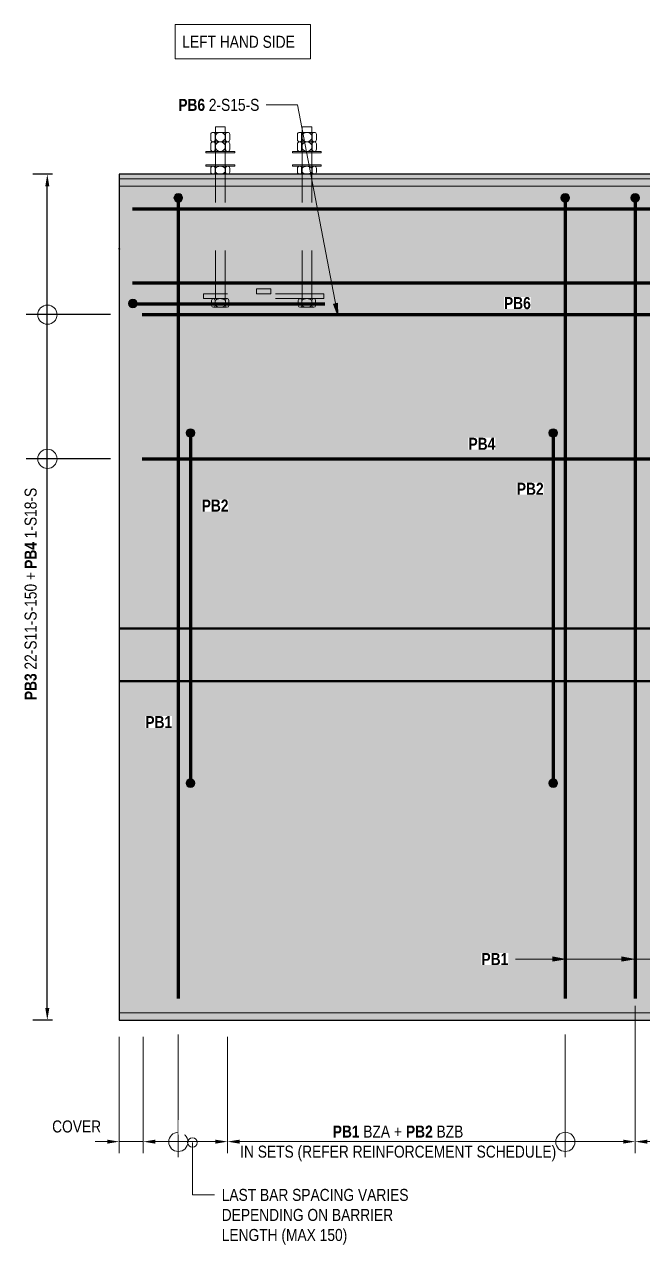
# Model space of a CAD drawing. Header units: metres. Extents: x 3.19 to 12.18, y 1.19 to 4.34.
# Drawn here: x 3.188 to 4.473, y 1.705 to 4.244 of the extents above; entities that cross this region are included whole.
import ezdxf

# ---------------------------------------------------------------- set-up
doc = ezdxf.new("R2010")
doc.units = ezdxf.units.M
doc.linetypes.add('JacobsDash', pattern=[0.0045, 0.003, -0.0015])
doc.layers.get('Defpoints').update_dxf_attribs({"color": 41})
for name, color, linetype, lineweight in [('D-BDGE', 7, 'Continuous', 13), ('D-BDGE-LINE', 7, 'Continuous', 9), ('D-ENHA-TEXT', 7, 'Continuous', 9), ('D-ENHA-TEXT-DIMS', 7, 'Continuous', 9)]:
    doc.layers.add(name, color=color, linetype=linetype, lineweight=lineweight)
doc.styles.add('Arial Narrow_1', font='ARIALN.TTF', dxfattribs={"height": 0.025})
doc.styles.add('Arial Narrow_B', font='ARIALNB.TTF', dxfattribs={"height": 0.025})
doc.dimstyles.new('Dimension_Standard_O__mm__1', dxfattribs={"dimscale": 0.3048, "dimtxt": 0.025586, "dimasz": 0.082021, "dimexe": 0.07874, "dimexo": 0.049213, "dimgap": 0.049213, "dimtad": 1, "dimdec": 0, "dimlfac": 1000, "dimzin": 0, "dimdsep": 46, "dimtxsty": 'Arial Narrow_1', "dimsah": 1, "dimcen": 0.09, "dimaunit": 1, "dimadec": 4, "dimazin": 0, "dimtfac": 1, "dimtdec": 4, "dimtix": 1, "dimtmove": 0, "dimatfit": 3, "dimfxl": 1, "dimtvp": 1, "dimtfill": 1, "dimtolj": 1, "dimtzin": 0, "dimlwd": 18, "dimlwe": 18, "dimarcsym": 2})
doc.dimstyles.new('Dimension_Standard_O__mm__2', dxfattribs={"dimscale": 0.3048, "dimtxt": 0.025586, "dimasz": 0.082021, "dimexe": 0.07874, "dimexo": 0.049213, "dimgap": 0.049213, "dimtad": 1, "dimdec": 0, "dimlfac": 1000, "dimzin": 0, "dimdsep": 46, "dimtxsty": 'Arial Narrow_1', "dimsah": 1, "dimcen": 0.09, "dimaunit": 1, "dimadec": 4, "dimazin": 0, "dimtfac": 1, "dimtdec": 4, "dimtix": 1, "dimtmove": 1, "dimatfit": 3, "dimfxl": 1, "dimtvp": 1, "dimtfill": 1, "dimtolj": 1, "dimtzin": 0, "dimlwd": 18, "dimlwe": 18, "dimarcsym": 2})
doc.dimstyles.new('Dimension_Standard_T_REO', dxfattribs={"dimscale": 0.3048, "dimtxt": 0.025586, "dimasz": 0.082021, "dimexe": 0.098425, "dimexo": 0.0625, "dimgap": 0.032808, "dimtad": 1, "dimdec": 0, "dimlfac": 1000, "dimzin": 0, "dimdsep": 46, "dimtxsty": 'Arial Narrow_1', "dimsah": 1, "dimcen": 0.09, "dimaunit": 1, "dimadec": 4, "dimazin": 0, "dimtfac": 1, "dimtdec": 4, "dimtix": 1, "dimtmove": 0, "dimatfit": 3, "dimfxl": 0.098425, "dimfxlon": 1, "dimtvp": 1, "dimtolj": 1, "dimtzin": 0, "dimlwd": 25, "dimlwe": 25, "dimarcsym": 2})

# ---------------------------------------------------------------- blocks, each defined once
blk = doc.blocks.new('B_Det_Reinf_Bar Section_2D - Reo Dot_Scale 10_Section-2703256-DRG-2871121 - ELEVATION - PRECAST MEDIUM PERFORMANCE LEVEL BARRIER TYPE - MPB-02-A')
at = {"layer": 'D-BDGE-LINE'}
blk.add_hatch(color=256, dxfattribs=at).paths.add_polyline_path([(0, -0.009), (0.0023, -0.0087), (0.0045, -0.0078), (0.0064, -0.0064), (0.0078, -0.0045), (0.0087, -0.0023), (0.009, 0), (0.0087, 0.0023), (0.0078, 0.0045), (0.0064, 0.0064), (0.0045, 0.0078), (0.0023, 0.0087), (0, 0.009), (-0.0023, 0.0087), (-0.0045, 0.0078), (-0.0064, 0.0064), (-0.0078, 0.0045), (-0.0087, 0.0023), (-0.009, 0), (-0.0087, -0.0023), (-0.0078, -0.0045), (-0.0064, -0.0064), (-0.0045, -0.0078), (-0.0023, -0.0087)])
for start, end in [(360, 180), (180, 360)]:
    blk.add_arc((0, 0), 0.009, start, end, dxfattribs=at)
blk = doc.blocks.new('B_Det_Reinf_Bar Section_2D - Reo Dot_Scale 10_Section-5903221-DRG-2871121 - ELEVATION - PRECAST MEDIUM PERFORMANCE LEVEL BARRIER TYPE - MPB-02-A')
at = {"layer": 'D-BDGE-LINE'}
blk.add_hatch(color=256, dxfattribs=at).paths.add_polyline_path([(0, 0.009), (-0.0023, 0.0087), (-0.0045, 0.0078), (-0.0064, 0.0064), (-0.0078, 0.0045), (-0.0087, 0.0023), (-0.009, 0), (-0.0087, -0.0023), (-0.0078, -0.0045), (-0.0064, -0.0064), (-0.0045, -0.0078), (-0.0023, -0.0087), (0, -0.009), (0.0023, -0.0087), (0.0045, -0.0078), (0.0064, -0.0064), (0.0078, -0.0045), (0.0087, -0.0023), (0.009, 0), (0.0087, 0.0023), (0.0078, 0.0045), (0.0064, 0.0064), (0.0045, 0.0078), (0.0023, 0.0087)])
for start, end in [(0, 180), (180, 360)]:
    blk.add_arc((0, 0), 0.009, start, end, dxfattribs=at)
blk = doc.blocks.new('DIMBLOCK5-DRG-2871121 - ELEVATION - PRECAST MEDIUM PERFORMANCE LEVEL BARRIER TYPE - MPB-02-A')
at = {"layer": 'D-ENHA-TEXT-DIMS', "color": 0, "lineweight": 25, "transparency": 16777216}
for p, q in [((3.2469, 3.9324), (3.206, 3.9324)), ((3.236, 2.1974), (3.236, 3.9074)), ((3.2469, 2.1724), (3.206, 2.1724))]:
    blk.add_line(p, q, dxfattribs=at)
at = {"layer": 'D-ENHA-TEXT-DIMS', "color": 0, "transparency": 16777216}
for points in [[(3.2318, 3.9074), (3.2401, 3.9074), (3.236, 3.9324)], [(3.2318, 2.1974), (3.2401, 2.1974), (3.236, 2.1724)]]:
    blk.add_solid(points, dxfattribs=at)
at = {"layer": 'Defpoints', "color": 0, "transparency": 16777216}
for p in [(3.236, 3.9324), (3.266, 3.9324), (3.266, 2.1724)]:
    blk.add_point(p, dxfattribs=at)
at = {"layer": 'D-ENHA-TEXT-DIMS', "color": 0, "lineweight": 25, "transparency": 16777216, "insert": (3.2111, 3.0524), "char_height": 0.025, "attachment_point": 5, "rotation": 90, "style": 'Arial Narrow_1'}
blk.add_mtext('\\A1;\u200e', dxfattribs=at)
blk = doc.blocks.new('DIMBLOCK7-DRG-2871121 - ELEVATION - PRECAST MEDIUM PERFORMANCE LEVEL BARRIER TYPE - MPB-02-A')
at = {"layer": 'D-ENHA-TEXT-DIMS', "color": 0, "lineweight": 18, "transparency": 16777216}
for p, q in [((4.458, 2.2024), (4.458, 1.8955)), ((4.683, 2.2024), (4.683, 1.8955)), ((4.483, 1.9195), (4.658, 1.9195))]:
    blk.add_line(p, q, dxfattribs=at)
at = {"layer": 'D-ENHA-TEXT-DIMS', "color": 0, "transparency": 16777216}
for points in [[(4.483, 1.9236), (4.483, 1.9153), (4.458, 1.9195)], [(4.658, 1.9236), (4.658, 1.9153), (4.683, 1.9195)]]:
    blk.add_solid(points, dxfattribs=at)
at = {"layer": 'Defpoints', "color": 0, "transparency": 16777216}
for p in [(4.458, 2.2174), (4.683, 2.2174), (4.683, 1.9195)]:
    blk.add_point(p, dxfattribs=at)
at = {"layer": 'D-ENHA-TEXT-DIMS', "color": 0, "lineweight": 18, "transparency": 16777216, "insert": (4.5705, 1.9472), "char_height": 0.025, "width": 0.05702, "attachment_point": 5, "style": 'Arial Narrow_1', "bg_fill": 3, "box_fill_scale": 1.1, "bg_fill_color": 256, "bg_fill_true_color": 13158600, "bg_fill_transparency": 0}
blk.add_mtext('\\A1;225', dxfattribs=at)
blk = doc.blocks.new('DIMBLOCK9-DRG-2871121 - ELEVATION - PRECAST MEDIUM PERFORMANCE LEVEL BARRIER TYPE - MPB-02-A')
at = {"layer": 'D-ENHA-TEXT-DIMS', "color": 0, "lineweight": 18, "transparency": 16777216}
for p, q in [((3.3855, 2.1374), (3.3855, 1.8955)), ((3.4355, 2.1374), (3.4355, 1.8955)), ((3.3605, 1.9195), (3.3355, 1.9195)), ((3.3855, 1.9195), (3.4355, 1.9195)), ((3.4605, 1.9195), (3.4855, 1.9195))]:
    blk.add_line(p, q, dxfattribs=at)
at = {"layer": 'D-ENHA-TEXT-DIMS', "color": 0, "transparency": 16777216}
blk.add_solid([(3.4605, 1.9236), (3.4605, 1.9153), (3.4355, 1.9195)], dxfattribs=at)
at = {"layer": 'Defpoints', "color": 0, "transparency": 16777216}
for p in [(3.3855, 2.1524), (3.4355, 2.1524), (3.4355, 1.9195)]:
    blk.add_point(p, dxfattribs=at)
at = {"layer": 'D-ENHA-TEXT-DIMS', "color": 0, "lineweight": 18, "transparency": 16777216, "insert": (3.246, 1.9636), "char_height": 0.025, "width": 0.122324, "attachment_point": 1, "line_spacing_factor": 0.974696, "style": 'Arial Narrow_1', "bg_fill": 3, "box_fill_scale": 1.1, "bg_fill_color": 256, "bg_fill_true_color": 13158600, "bg_fill_transparency": 0}
blk.add_mtext('\\A1;COVER', dxfattribs=at)
at = {"layer": 'D-ENHA-TEXT-DIMS', "color": 0, "transparency": 16777216}
blk.add_solid([(3.3605, 1.9236), (3.3605, 1.9153), (3.3855, 1.9195)], dxfattribs=at)
blk = doc.blocks.new('DIMBLOCK10-DRG-2871121 - ELEVATION - PRECAST MEDIUM PERFORMANCE LEVEL BARRIER TYPE - MPB-02-A')
at = {"layer": 'D-ENHA-TEXT-DIMS', "color": 0, "lineweight": 18, "transparency": 16777216}
for p, q in [((3.4355, 2.1374), (3.4355, 1.8955)), ((3.6105, 2.1374), (3.6105, 1.8955)), ((3.4605, 1.9195), (3.5855, 1.9195))]:
    blk.add_line(p, q, dxfattribs=at)
at = {"layer": 'D-ENHA-TEXT-DIMS', "color": 0, "transparency": 16777216}
for points in [[(3.4605, 1.9236), (3.4605, 1.9153), (3.4355, 1.9195)], [(3.5855, 1.9236), (3.5855, 1.9153), (3.6105, 1.9195)]]:
    blk.add_solid(points, dxfattribs=at)
at = {"layer": 'Defpoints', "color": 0, "transparency": 16777216}
for p in [(3.4355, 2.1524), (3.6105, 2.1524), (3.6105, 1.9195)]:
    blk.add_point(p, dxfattribs=at)
at = {"layer": 'D-ENHA-TEXT-DIMS', "color": 0, "lineweight": 18, "transparency": 16777216, "insert": (3.523, 1.9493), "char_height": 0.025, "attachment_point": 5, "style": 'Arial Narrow_1', "bg_fill": 3, "box_fill_scale": 1.1, "bg_fill_color": 256, "bg_fill_true_color": 13158600, "bg_fill_transparency": 0}
blk.add_mtext('\\A1;\u200e', dxfattribs=at)
blk = doc.blocks.new('DIMBLOCK11-DRG-2871121 - ELEVATION - PRECAST MEDIUM PERFORMANCE LEVEL BARRIER TYPE - MPB-02-A')
at = {"layer": 'D-ENHA-TEXT-DIMS', "color": 0, "lineweight": 18, "transparency": 16777216}
for p, q in [((4.458, 2.2024), (4.458, 1.8955)), ((3.6105, 2.1374), (3.6105, 1.8955)), ((3.6355, 1.9195), (4.433, 1.9195))]:
    blk.add_line(p, q, dxfattribs=at)
at = {"layer": 'D-ENHA-TEXT-DIMS', "color": 0, "transparency": 16777216}
for points in [[(3.6355, 1.9236), (3.6355, 1.9153), (3.6105, 1.9195)], [(4.433, 1.9236), (4.433, 1.9153), (4.458, 1.9195)]]:
    blk.add_solid(points, dxfattribs=at)
at = {"layer": 'Defpoints', "color": 0, "transparency": 16777216}
for p in [(4.458, 2.2174), (3.6105, 2.1524), (4.458, 1.9195)]:
    blk.add_point(p, dxfattribs=at)
at = {"layer": 'D-ENHA-TEXT-DIMS', "color": 0, "lineweight": 18, "transparency": 16777216, "insert": (4.0343, 1.9493), "char_height": 0.025, "attachment_point": 5, "style": 'Arial Narrow_1', "bg_fill": 3, "box_fill_scale": 1.1, "bg_fill_color": 256, "bg_fill_true_color": 13158600, "bg_fill_transparency": 0}
blk.add_mtext('\\A1;\u200e', dxfattribs=at)

msp = doc.modelspace()

# ---------------------------------------------------------------- hatches: boundary and pattern name
at = {"layer": 'D-BDGE-LINE', "true_color": 0xffffff}
h = msp.add_hatch(color=7, dxfattribs=at)
h.paths.add_polyline_path([(8.1655, 2.1724), (8.1655, 3.9324), (3.3855, 3.9324), (3.3855, 2.1724), (7.3004, 2.1724)])
h.paths.add_polyline_path([(8.0483, 2.6562), (8.0459, 2.6565), (8.0438, 2.6574), (8.0419, 2.6588), (8.0405, 2.6607), (8.0396, 2.6629), (8.0393, 2.6652), (8.0396, 2.6675), (8.0405, 2.6697), (8.0419, 2.6716), (8.0438, 2.673), (8.0459, 2.6739), (8.0483, 2.6742), (8.0506, 2.6739), (8.0528, 2.673), (8.0546, 2.6716), (8.0561, 2.6697), (8.057, 2.6675), (8.0573, 2.6652), (8.057, 2.6629), (8.0561, 2.6607), (8.0546, 2.6588), (8.0528, 2.6574), (8.0506, 2.6565)])
h.paths.add_polyline_path([(7.2633, 2.6562), (7.2609, 2.6565), (7.2588, 2.6574), (7.2569, 2.6588), (7.2555, 2.6607), (7.2546, 2.6629), (7.2543, 2.6652), (7.2546, 2.6675), (7.2555, 2.6697), (7.2569, 2.6716), (7.2588, 2.673), (7.2609, 2.6739), (7.2633, 2.6742), (7.2656, 2.6739), (7.2678, 2.673), (7.2696, 2.6716), (7.2711, 2.6697), (7.272, 2.6675), (7.2723, 2.6652), (7.272, 2.6629), (7.2711, 2.6607), (7.2696, 2.6588), (7.2678, 2.6574), (7.2656, 2.6565)])
h.paths.add_polyline_path([(6.6977, 2.6562), (6.6954, 2.6565), (6.6932, 2.6574), (6.6914, 2.6588), (6.69, 2.6607), (6.6891, 2.6629), (6.6887, 2.6652), (6.6891, 2.6675), (6.69, 2.6697), (6.6914, 2.6716), (6.6932, 2.673), (6.6954, 2.6739), (6.6977, 2.6742), (6.7001, 2.6739), (6.7022, 2.673), (6.7041, 2.6716), (6.7055, 2.6697), (6.7064, 2.6675), (6.7067, 2.6652), (6.7064, 2.6629), (6.7055, 2.6607), (6.7041, 2.6588), (6.7022, 2.6574), (6.7001, 2.6565)])
h.paths.add_polyline_path([(5.8755, 2.6562), (5.8732, 2.6565), (5.871, 2.6574), (5.8691, 2.6588), (5.8677, 2.6607), (5.8668, 2.6629), (5.8665, 2.6652), (5.8668, 2.6675), (5.8677, 2.6697), (5.8691, 2.6716), (5.871, 2.673), (5.8732, 2.6739), (5.8755, 2.6742), (5.8778, 2.6739), (5.88, 2.673), (5.8819, 2.6716), (5.8833, 2.6697), (5.8842, 2.6675), (5.8845, 2.6652), (5.8842, 2.6629), (5.8833, 2.6607), (5.8819, 2.6588), (5.88, 2.6574), (5.8778, 2.6565)])
h.paths.add_polyline_path([(5.6755, 2.6562), (5.6732, 2.6565), (5.671, 2.6574), (5.6691, 2.6588), (5.6677, 2.6607), (5.6668, 2.6629), (5.6665, 2.6652), (5.6668, 2.6675), (5.6677, 2.6697), (5.6691, 2.6716), (5.671, 2.673), (5.6732, 2.6739), (5.6755, 2.6742), (5.6778, 2.6739), (5.68, 2.673), (5.6819, 2.6716), (5.6833, 2.6697), (5.6842, 2.6675), (5.6845, 2.6652), (5.6842, 2.6629), (5.6833, 2.6607), (5.6819, 2.6588), (5.68, 2.6574), (5.6778, 2.6565)])
h.paths.add_polyline_path([(4.8533, 2.6562), (4.8509, 2.6565), (4.8488, 2.6574), (4.8469, 2.6588), (4.8455, 2.6607), (4.8446, 2.6629), (4.8443, 2.6652), (4.8446, 2.6675), (4.8455, 2.6697), (4.8469, 2.6716), (4.8488, 2.673), (4.8509, 2.6739), (4.8533, 2.6742), (4.8556, 2.6739), (4.8578, 2.673), (4.8596, 2.6716), (4.8611, 2.6697), (4.862, 2.6675), (4.8623, 2.6652), (4.862, 2.6629), (4.8611, 2.6607), (4.8596, 2.6588), (4.8578, 2.6574), (4.8556, 2.6565)])
h.paths.add_polyline_path([(4.2877, 2.6562), (4.2854, 2.6565), (4.2832, 2.6574), (4.2814, 2.6588), (4.28, 2.6607), (4.2791, 2.6629), (4.2787, 2.6652), (4.2791, 2.6675), (4.28, 2.6697), (4.2814, 2.6716), (4.2832, 2.673), (4.2854, 2.6739), (4.2877, 2.6742), (4.2901, 2.6739), (4.2922, 2.673), (4.2941, 2.6716), (4.2955, 2.6697), (4.2964, 2.6675), (4.2967, 2.6652), (4.2964, 2.6629), (4.2955, 2.6607), (4.2941, 2.6588), (4.2922, 2.6574), (4.2901, 2.6565)])
h.paths.add_polyline_path([(3.5333, 2.6562), (3.5309, 2.6565), (3.5288, 2.6574), (3.5269, 2.6588), (3.5255, 2.6607), (3.5246, 2.6629), (3.5243, 2.6652), (3.5246, 2.6675), (3.5255, 2.6697), (3.5269, 2.6716), (3.5288, 2.673), (3.5309, 2.6739), (3.5333, 2.6742), (3.5356, 2.6739), (3.5378, 2.673), (3.5396, 2.6716), (3.5411, 2.6697), (3.542, 2.6675), (3.5423, 2.6652), (3.542, 2.6629), (3.5411, 2.6607), (3.5396, 2.6588), (3.5378, 2.6574), (3.5356, 2.6565)])
h.paths.add_polyline_path([(8.0483, 3.3849), (8.0459, 3.3852), (8.0438, 3.3861), (8.0419, 3.3876), (8.0405, 3.3894), (8.0396, 3.3916), (8.0393, 3.3939), (8.0396, 3.3962), (8.0405, 3.3984), (8.0419, 3.4003), (8.0438, 3.4017), (8.0459, 3.4026), (8.0483, 3.4029), (8.0506, 3.4026), (8.0528, 3.4017), (8.0546, 3.4003), (8.0561, 3.3984), (8.057, 3.3962), (8.0573, 3.3939), (8.057, 3.3916), (8.0561, 3.3894), (8.0546, 3.3876), (8.0528, 3.3861), (8.0506, 3.3852)])
h.paths.add_polyline_path([(7.2633, 3.3849), (7.2609, 3.3852), (7.2588, 3.3861), (7.2569, 3.3876), (7.2555, 3.3894), (7.2546, 3.3916), (7.2543, 3.3939), (7.2546, 3.3962), (7.2555, 3.3984), (7.2569, 3.4003), (7.2588, 3.4017), (7.2609, 3.4026), (7.2633, 3.4029), (7.2656, 3.4026), (7.2678, 3.4017), (7.2696, 3.4003), (7.2711, 3.3984), (7.272, 3.3962), (7.2723, 3.3939), (7.272, 3.3916), (7.2711, 3.3894), (7.2696, 3.3876), (7.2678, 3.3861), (7.2656, 3.3852)])
h.paths.add_polyline_path([(6.6977, 3.3849), (6.6954, 3.3852), (6.6932, 3.3861), (6.6914, 3.3876), (6.69, 3.3894), (6.6891, 3.3916), (6.6887, 3.3939), (6.6891, 3.3962), (6.69, 3.3984), (6.6914, 3.4003), (6.6932, 3.4017), (6.6954, 3.4026), (6.6977, 3.4029), (6.7001, 3.4026), (6.7022, 3.4017), (6.7041, 3.4003), (6.7055, 3.3984), (6.7064, 3.3962), (6.7067, 3.3939), (6.7064, 3.3916), (6.7055, 3.3894), (6.7041, 3.3876), (6.7022, 3.3861), (6.7001, 3.3852)])
h.paths.add_polyline_path([(5.8755, 3.3849), (5.8732, 3.3852), (5.871, 3.3861), (5.8691, 3.3876), (5.8677, 3.3894), (5.8668, 3.3916), (5.8665, 3.3939), (5.8668, 3.3962), (5.8677, 3.3984), (5.8691, 3.4003), (5.871, 3.4017), (5.8732, 3.4026), (5.8755, 3.4029), (5.8778, 3.4026), (5.88, 3.4017), (5.8819, 3.4003), (5.8833, 3.3984), (5.8842, 3.3962), (5.8845, 3.3939), (5.8842, 3.3916), (5.8833, 3.3894), (5.8819, 3.3876), (5.88, 3.3861), (5.8778, 3.3852)])
h.paths.add_polyline_path([(5.6755, 3.3849), (5.6732, 3.3852), (5.671, 3.3861), (5.6691, 3.3876), (5.6677, 3.3894), (5.6668, 3.3916), (5.6665, 3.3939), (5.6668, 3.3962), (5.6677, 3.3984), (5.6691, 3.4003), (5.671, 3.4017), (5.6732, 3.4026), (5.6755, 3.4029), (5.6778, 3.4026), (5.68, 3.4017), (5.6819, 3.4003), (5.6833, 3.3984), (5.6842, 3.3962), (5.6845, 3.3939), (5.6842, 3.3916), (5.6833, 3.3894), (5.6819, 3.3876), (5.68, 3.3861), (5.6778, 3.3852)])
h.paths.add_polyline_path([(4.8533, 3.3849), (4.8509, 3.3852), (4.8488, 3.3861), (4.8469, 3.3876), (4.8455, 3.3894), (4.8446, 3.3916), (4.8443, 3.3939), (4.8446, 3.3962), (4.8455, 3.3984), (4.8469, 3.4003), (4.8488, 3.4017), (4.8509, 3.4026), (4.8533, 3.4029), (4.8556, 3.4026), (4.8578, 3.4017), (4.8596, 3.4003), (4.8611, 3.3984), (4.862, 3.3962), (4.8623, 3.3939), (4.862, 3.3916), (4.8611, 3.3894), (4.8596, 3.3876), (4.8578, 3.3861), (4.8556, 3.3852)])
h.paths.add_polyline_path([(4.2877, 3.3849), (4.2854, 3.3852), (4.2832, 3.3861), (4.2814, 3.3876), (4.28, 3.3894), (4.2791, 3.3916), (4.2787, 3.3939), (4.2791, 3.3962), (4.28, 3.3984), (4.2814, 3.4003), (4.2832, 3.4017), (4.2854, 3.4026), (4.2877, 3.4029), (4.2901, 3.4026), (4.2922, 3.4017), (4.2941, 3.4003), (4.2955, 3.3984), (4.2964, 3.3962), (4.2967, 3.3939), (4.2964, 3.3916), (4.2955, 3.3894), (4.2941, 3.3876), (4.2922, 3.3861), (4.2901, 3.3852)])
h.paths.add_polyline_path([(3.5333, 3.3849), (3.5309, 3.3852), (3.5288, 3.3861), (3.5269, 3.3876), (3.5255, 3.3894), (3.5246, 3.3916), (3.5243, 3.3939), (3.5246, 3.3962), (3.5255, 3.3984), (3.5269, 3.4003), (3.5288, 3.4017), (3.5309, 3.4026), (3.5333, 3.4029), (3.5356, 3.4026), (3.5378, 3.4017), (3.5396, 3.4003), (3.5411, 3.3984), (3.542, 3.3962), (3.5423, 3.3939), (3.542, 3.3916), (3.5411, 3.3894), (3.5396, 3.3876), (3.5378, 3.3861), (3.5356, 3.3852)])
h.paths.add_polyline_path([(8.132, 3.6542), (8.1297, 3.6545), (8.1275, 3.6554), (8.1256, 3.6568), (8.1242, 3.6587), (8.1233, 3.6608), (8.123, 3.6632), (8.1233, 3.6655), (8.1242, 3.6677), (8.1256, 3.6695), (8.1275, 3.671), (8.1297, 3.6719), (8.132, 3.6722), (8.1343, 3.6719), (8.1365, 3.671), (8.1384, 3.6695), (8.1398, 3.6677), (8.1407, 3.6655), (8.141, 3.6632), (8.1407, 3.6608), (8.1398, 3.6587), (8.1384, 3.6568), (8.1365, 3.6554), (8.1343, 3.6545)])
h.paths.add_polyline_path([(3.414, 3.6542), (3.4117, 3.6545), (3.4095, 3.6554), (3.4076, 3.6568), (3.4062, 3.6587), (3.4053, 3.6608), (3.405, 3.6632), (3.4053, 3.6655), (3.4062, 3.6677), (3.4076, 3.6695), (3.4095, 3.671), (3.4117, 3.6719), (3.414, 3.6722), (3.4163, 3.6719), (3.4185, 3.671), (3.4204, 3.6695), (3.4218, 3.6677), (3.4227, 3.6655), (3.423, 3.6632), (3.4227, 3.6608), (3.4218, 3.6587), (3.4204, 3.6568), (3.4185, 3.6554), (3.4163, 3.6545)])
h.paths.add_polyline_path([(8.0233, 3.874), (8.0209, 3.8744), (8.0188, 3.8753), (8.0169, 3.8767), (8.0155, 3.8785), (8.0146, 3.8807), (8.0143, 3.883), (8.0146, 3.8854), (8.0155, 3.8875), (8.0169, 3.8894), (8.0188, 3.8908), (8.0209, 3.8917), (8.0233, 3.892), (8.0256, 3.8917), (8.0278, 3.8908), (8.0296, 3.8894), (8.0311, 3.8875), (8.032, 3.8854), (8.0323, 3.883), (8.032, 3.8807), (8.0311, 3.8785), (8.0296, 3.8767), (8.0278, 3.8753), (8.0256, 3.8744)])
h.paths.add_polyline_path([(7.2383, 3.874), (7.2359, 3.8744), (7.2338, 3.8753), (7.2319, 3.8767), (7.2305, 3.8785), (7.2296, 3.8807), (7.2293, 3.883), (7.2296, 3.8854), (7.2305, 3.8875), (7.2319, 3.8894), (7.2338, 3.8908), (7.2359, 3.8917), (7.2383, 3.892), (7.2406, 3.8917), (7.2428, 3.8908), (7.2446, 3.8894), (7.2461, 3.8875), (7.247, 3.8854), (7.2473, 3.883), (7.247, 3.8807), (7.2461, 3.8785), (7.2446, 3.8767), (7.2428, 3.8753), (7.2406, 3.8744)])
h.paths.add_polyline_path([(7.093, 3.874), (7.0907, 3.8744), (7.0885, 3.8753), (7.0866, 3.8767), (7.0852, 3.8785), (7.0843, 3.8807), (7.084, 3.883), (7.0843, 3.8854), (7.0852, 3.8875), (7.0866, 3.8894), (7.0885, 3.8908), (7.0907, 3.8917), (7.093, 3.892), (7.0953, 3.8917), (7.0975, 3.8908), (7.0994, 3.8894), (7.1008, 3.8875), (7.1017, 3.8854), (7.102, 3.883), (7.1017, 3.8807), (7.1008, 3.8785), (7.0994, 3.8767), (7.0975, 3.8753), (7.0953, 3.8744)])
h.paths.add_polyline_path([(6.7227, 3.874), (6.7204, 3.8744), (6.7182, 3.8753), (6.7164, 3.8767), (6.715, 3.8785), (6.7141, 3.8807), (6.7137, 3.883), (6.7141, 3.8854), (6.715, 3.8875), (6.7164, 3.8894), (6.7182, 3.8908), (6.7204, 3.8917), (6.7227, 3.892), (6.7251, 3.8917), (6.7272, 3.8908), (6.7291, 3.8894), (6.7305, 3.8875), (6.7314, 3.8854), (6.7317, 3.883), (6.7314, 3.8807), (6.7305, 3.8785), (6.7291, 3.8767), (6.7272, 3.8753), (6.7251, 3.8744)])
h.paths.add_polyline_path([(6.868, 3.874), (6.8657, 3.8744), (6.8635, 3.8753), (6.8616, 3.8767), (6.8602, 3.8785), (6.8593, 3.8807), (6.859, 3.883), (6.8593, 3.8854), (6.8602, 3.8875), (6.8616, 3.8894), (6.8635, 3.8908), (6.8657, 3.8917), (6.868, 3.892), (6.8703, 3.8917), (6.8725, 3.8908), (6.8744, 3.8894), (6.8758, 3.8875), (6.8767, 3.8854), (6.877, 3.883), (6.8767, 3.8807), (6.8758, 3.8785), (6.8744, 3.8767), (6.8725, 3.8753), (6.8703, 3.8744)])
h.paths.add_polyline_path([(5.7005, 3.874), (5.6982, 3.8744), (5.696, 3.8753), (5.6941, 3.8767), (5.6927, 3.8785), (5.6918, 3.8807), (5.6915, 3.883), (5.6918, 3.8854), (5.6927, 3.8875), (5.6941, 3.8894), (5.696, 3.8908), (5.6982, 3.8917), (5.7005, 3.892), (5.7028, 3.8917), (5.705, 3.8908), (5.7069, 3.8894), (5.7083, 3.8875), (5.7092, 3.8854), (5.7095, 3.883), (5.7092, 3.8807), (5.7083, 3.8785), (5.7069, 3.8767), (5.705, 3.8753), (5.7028, 3.8744)])
h.paths.add_polyline_path([(5.8505, 3.874), (5.8482, 3.8744), (5.846, 3.8753), (5.8441, 3.8767), (5.8427, 3.8785), (5.8418, 3.8807), (5.8415, 3.883), (5.8418, 3.8854), (5.8427, 3.8875), (5.8441, 3.8894), (5.846, 3.8908), (5.8482, 3.8917), (5.8505, 3.892), (5.8528, 3.8917), (5.855, 3.8908), (5.8569, 3.8894), (5.8583, 3.8875), (5.8592, 3.8854), (5.8595, 3.883), (5.8592, 3.8807), (5.8583, 3.8785), (5.8569, 3.8767), (5.855, 3.8753), (5.8528, 3.8744)])
h.paths.add_polyline_path([(4.8283, 3.874), (4.8259, 3.8744), (4.8238, 3.8753), (4.8219, 3.8767), (4.8205, 3.8785), (4.8196, 3.8807), (4.8193, 3.883), (4.8196, 3.8854), (4.8205, 3.8875), (4.8219, 3.8894), (4.8238, 3.8908), (4.8259, 3.8917), (4.8283, 3.892), (4.8306, 3.8917), (4.8328, 3.8908), (4.8346, 3.8894), (4.8361, 3.8875), (4.837, 3.8854), (4.8373, 3.883), (4.837, 3.8807), (4.8361, 3.8785), (4.8346, 3.8767), (4.8328, 3.8753), (4.8306, 3.8744)])
h.paths.add_polyline_path([(4.458, 3.874), (4.4557, 3.8744), (4.4535, 3.8753), (4.4516, 3.8767), (4.4502, 3.8785), (4.4493, 3.8807), (4.449, 3.883), (4.4493, 3.8854), (4.4502, 3.8875), (4.4516, 3.8894), (4.4535, 3.8908), (4.4557, 3.8917), (4.458, 3.892), (4.4603, 3.8917), (4.4625, 3.8908), (4.4644, 3.8894), (4.4658, 3.8875), (4.4667, 3.8854), (4.467, 3.883), (4.4667, 3.8807), (4.4658, 3.8785), (4.4644, 3.8767), (4.4625, 3.8753), (4.4603, 3.8744)])
h.paths.add_polyline_path([(4.683, 3.874), (4.6807, 3.8744), (4.6785, 3.8753), (4.6766, 3.8767), (4.6752, 3.8785), (4.6743, 3.8807), (4.674, 3.883), (4.6743, 3.8854), (4.6752, 3.8875), (4.6766, 3.8894), (4.6785, 3.8908), (4.6807, 3.8917), (4.683, 3.892), (4.6853, 3.8917), (4.6875, 3.8908), (4.6894, 3.8894), (4.6908, 3.8875), (4.6917, 3.8854), (4.692, 3.883), (4.6917, 3.8807), (4.6908, 3.8785), (4.6894, 3.8767), (4.6875, 3.8753), (4.6853, 3.8744)])
h.paths.add_polyline_path([(4.3127, 3.874), (4.3104, 3.8744), (4.3082, 3.8753), (4.3064, 3.8767), (4.305, 3.8785), (4.3041, 3.8807), (4.3037, 3.883), (4.3041, 3.8854), (4.305, 3.8875), (4.3064, 3.8894), (4.3082, 3.8908), (4.3104, 3.8917), (4.3127, 3.892), (4.3151, 3.8917), (4.3172, 3.8908), (4.3191, 3.8894), (4.3205, 3.8875), (4.3214, 3.8854), (4.3217, 3.883), (4.3214, 3.8807), (4.3205, 3.8785), (4.3191, 3.8767), (4.3172, 3.8753), (4.3151, 3.8744)])
h.paths.add_polyline_path([(3.5083, 3.874), (3.5059, 3.8744), (3.5038, 3.8753), (3.5019, 3.8767), (3.5005, 3.8785), (3.4996, 3.8807), (3.4993, 3.883), (3.4996, 3.8854), (3.5005, 3.8875), (3.5019, 3.8894), (3.5038, 3.8908), (3.5059, 3.8917), (3.5083, 3.892), (3.5106, 3.8917), (3.5128, 3.8908), (3.5146, 3.8894), (3.5161, 3.8875), (3.517, 3.8854), (3.5173, 3.883), (3.517, 3.8807), (3.5161, 3.8785), (3.5146, 3.8767), (3.5128, 3.8753), (3.5106, 3.8744)])
at = {"layer": 'D-ENHA-TEXT'}
for points in [[(3.8396, 3.6384), (3.8393, 3.6638), (3.8306, 3.6621)], [(4.3115, 2.2994), (4.2865, 2.3038), (4.2865, 2.295)], [(4.4553, 2.2994), (4.4303, 2.3038), (4.4303, 2.295)]]:
    msp.add_hatch(color=256, dxfattribs=at).paths.add_polyline_path(points)

# ---------------------------------------------------------------- linework, layer by layer
at = {"layer": 'D-BDGE', "color": 252, "lineweight": 18, "true_color": 0x888888}
for p, q in [((3.5758, 4.015), (3.5758, 4.004)), ((3.5802, 4.0194), (3.6108, 4.0194)), ((3.5846, 4.015), (3.5846, 4.004)), ((3.6055, 4.0311), (3.5855, 4.0311)), ((3.5855, 4.0311), (3.5855, 3.9302)), ((3.6055, 4.0311), (3.6055, 3.9308)), ((3.6064, 4.015), (3.6064, 4.004)), ((3.6152, 4.015), (3.6152, 4.004)), ((3.7558, 4.015), (3.7558, 4.004)), ((3.7908, 4.0194), (3.7602, 4.0194)), ((3.7646, 4.015), (3.7646, 4.004)), ((3.7655, 4.0311), (3.7855, 4.0311)), ((3.7655, 4.0311), (3.7655, 3.9308)), ((3.7855, 4.0311), (3.7855, 3.9302)), ((3.7864, 4.015), (3.7864, 4.004)), ((3.7952, 4.015), (3.7952, 4.004)), ((3.5758, 3.9952), (3.5758, 3.9842)), ((3.5802, 3.9996), (3.6108, 3.9996)), ((3.5802, 3.9996), (3.6108, 3.9996)), ((3.5802, 3.9996), (3.6108, 3.9996)), ((3.5846, 4.0105), (3.5846, 4.0085)), ((3.5846, 3.9952), (3.5846, 3.9842)), ((3.5846, 3.9907), (3.5846, 3.9887)), ((3.6064, 4.0105), (3.6064, 4.0085)), ((3.6064, 3.9952), (3.6064, 3.9842)), ((3.6064, 3.9907), (3.6064, 3.9887)), ((3.6152, 3.9952), (3.6152, 3.9842)), ((3.7558, 3.9952), (3.7558, 3.9842)), ((3.7908, 3.9996), (3.7602, 3.9996)), ((3.7908, 3.9996), (3.7602, 3.9996)), ((3.7908, 3.9996), (3.7602, 3.9996)), ((3.7646, 4.0105), (3.7646, 4.0085)), ((3.7646, 3.9952), (3.7646, 3.9842)), ((3.7646, 3.9907), (3.7646, 3.9887)), ((3.7864, 4.0105), (3.7864, 4.0085)), ((3.7864, 3.9952), (3.7864, 3.9842)), ((3.7864, 3.9907), (3.7864, 3.9887)), ((3.7952, 3.9952), (3.7952, 3.9842)), ((3.6255, 3.9798), (3.5655, 3.9798)), ((3.5655, 3.9798), (3.5655, 3.9768)), ((3.5655, 3.9768), (3.6255, 3.9768)), ((3.5802, 3.9798), (3.6108, 3.9798)), ((3.5802, 3.9798), (3.6108, 3.9798)), ((3.6255, 3.9768), (3.6255, 3.9798)), ((3.7455, 3.9798), (3.8055, 3.9798)), ((3.7455, 3.9768), (3.7455, 3.9798)), ((3.8055, 3.9768), (3.7455, 3.9768)), ((3.7908, 3.9798), (3.7602, 3.9798)), ((3.7908, 3.9798), (3.7602, 3.9798)), ((3.8055, 3.9798), (3.8055, 3.9768)), ((3.5655, 3.9518), (3.6255, 3.9518)), ((3.5655, 3.9488), (3.5655, 3.9518)), ((3.6255, 3.9488), (3.5655, 3.9488)), ((3.5758, 3.9369), (3.5758, 3.9444)), ((3.5802, 3.9488), (3.6108, 3.9488)), ((3.5802, 3.9488), (3.6108, 3.9488)), ((3.5846, 3.9444), (3.5846, 3.9369)), ((3.6064, 3.9444), (3.6064, 3.9369)), ((3.6152, 3.9369), (3.6152, 3.9444)), ((3.6255, 3.9518), (3.6255, 3.9488)), ((3.7455, 3.9518), (3.7455, 3.9488)), ((3.8055, 3.9518), (3.7455, 3.9518)), ((3.7455, 3.9488), (3.8055, 3.9488)), ((3.7558, 3.9369), (3.7558, 3.9444)), ((3.7908, 3.9488), (3.7602, 3.9488)), ((3.7908, 3.9488), (3.7602, 3.9488)), ((3.7646, 3.9444), (3.7646, 3.9369)), ((3.7864, 3.9444), (3.7864, 3.9369)), ((3.7952, 3.9369), (3.7952, 3.9444)), ((3.8055, 3.9488), (3.8055, 3.9518)), ((3.5802, 3.9324), (3.6108, 3.9324)), ((3.5802, 3.9324), (3.6108, 3.9324)), ((3.5802, 3.9324), (3.6108, 3.9324)), ((3.7908, 3.9324), (3.7602, 3.9324)), ((3.7908, 3.9324), (3.7602, 3.9324)), ((3.7908, 3.9324), (3.7602, 3.9324)), ((3.5775, 3.6593), (3.5775, 3.6699)), ((3.5849, 3.6593), (3.5849, 3.6699)), ((3.6061, 3.6593), (3.6061, 3.6699)), ((3.6135, 3.6593), (3.6135, 3.6699)), ((3.7575, 3.6593), (3.7575, 3.6699)), ((3.7649, 3.6593), (3.7649, 3.6699)), ((3.7861, 3.6593), (3.7861, 3.6699)), ((3.7935, 3.6593), (3.7935, 3.6699)), ((3.5812, 3.6556), (3.6086, 3.6556)), ((3.7898, 3.6556), (3.7624, 3.6556))]:
    msp.add_line(p, q, dxfattribs=at)
at = {"layer": 'D-BDGE', "lineweight": 25}
for p, q in [((3.3855, 3.9324), (3.3855, 2.1724)), ((8.1655, 3.9324), (3.3855, 3.9324)), ((3.3673, 3.6401), (3.1923, 3.6401)), ((3.3673, 3.3401), (3.1923, 3.3401)), ((3.3855, 2.1724), (8.1655, 2.1724))]:
    msp.add_line(p, q, dxfattribs=at)
at = {"layer": 'D-BDGE', "lineweight": 18}
for p, q in [((3.3855, 3.9224), (8.1655, 3.9224)), ((8.1655, 3.9072), (3.3855, 3.9072)), ((8.1655, 2.1874), (3.3855, 2.1874))]:
    msp.add_line(p, q, dxfattribs=at)
at = {"layer": 'D-BDGE', "color": 252, "linetype": 'JacobsDash', "lineweight": 18, "true_color": 0x888888}
for p, q in [((3.5855, 3.6736), (3.5855, 3.9302)), ((3.6055, 3.6736), (3.6055, 3.9308)), ((3.7655, 3.6736), (3.7655, 3.9308)), ((3.7855, 3.6736), (3.7855, 3.9302)), ((3.8105, 3.6836), (3.5605, 3.6836)), ((3.5605, 3.6736), (3.5605, 3.6836)), ((3.6705, 3.6836), (3.6705, 3.6936)), ((3.6705, 3.6936), (3.7005, 3.6936)), ((3.7005, 3.6836), (3.6705, 3.6836)), ((3.7005, 3.6936), (3.7005, 3.6836)), ((3.8105, 3.6736), (3.8105, 3.6836)), ((3.8105, 3.6736), (3.5605, 3.6736)), ((3.5812, 3.6736), (3.6086, 3.6736)), ((3.7898, 3.6736), (3.7624, 3.6736))]:
    msp.add_line(p, q, dxfattribs=at)
at = {"layer": 'D-BDGE', "lineweight": 70}
for p, q in [((3.413, 3.8601), (8.133, 3.8601)), ((3.5083, 3.874), (3.5083, 2.2174)), ((4.3127, 3.874), (4.3127, 2.2174)), ((4.458, 3.874), (4.458, 2.2174)), ((3.413, 3.7062), (8.133, 3.7062)), ((3.4229, 3.6626), (3.813, 3.6626)), ((3.433, 3.6401), (8.113, 3.6401)), ((3.5333, 3.3849), (3.5333, 2.6742)), ((4.2877, 3.3849), (4.2877, 2.6742)), ((3.433, 3.3401), (8.113, 3.3401))]:
    msp.add_line(p, q, dxfattribs=at)
at = {"layer": 'D-BDGE', "lineweight": 50}
for p, q in [((8.1655, 2.9874), (3.3855, 2.9874)), ((8.1655, 2.9874), (3.3855, 2.9874)), ((8.1655, 2.8774), (3.3855, 2.8774))]:
    msp.add_line(p, q, dxfattribs=at)
at = {"layer": 'D-BDGE', "lineweight": 9}
for p, q in [((3.5083, 2.1427), (3.5083, 1.887)), ((4.3127, 2.1427), (4.3127, 1.887))]:
    msp.add_line(p, q, dxfattribs=at)
at = {"layer": 'D-BDGE', "color": 7, "lineweight": 9, "true_color": 0xffffff}
msp.add_circle((3.3855, 3.7772), 0.001, dxfattribs=at)
at = {"layer": 'D-BDGE', "lineweight": 18}
for centre in [(3.2362, 3.6401), (3.2362, 3.3401), (3.5083, 1.919), (4.3127, 1.919)]:
    msp.add_circle(centre, 0.02, dxfattribs=at)
at = {"layer": 'D-BDGE', "color": 252, "lineweight": 18, "true_color": 0x888888}
for centre, radius, start, end in [((3.5802, 4.015), 0.00443, 0, 180), ((3.5955, 4.0083), 0.0111, 11.3556, 168.6444), ((3.6108, 4.015), 0.00443, 0, 180), ((3.7602, 4.015), 0.00443, 0, 180), ((3.7755, 4.0083), 0.0111, 11.3556, 168.6444), ((3.7908, 4.015), 0.00443, 0, 180), ((3.5802, 4.004), 0.00443, 180, 0), ((3.5802, 3.9952), 0.00443, 0, 180), ((3.5955, 4.0107), 0.0111, 191.3556, 348.6444), ((3.5955, 3.9885), 0.0111, 11.3556, 168.6444), ((3.5955, 3.9909), 0.0111, 191.3556, 348.6444), ((3.6108, 4.004), 0.00443, 180, 0), ((3.6108, 3.9952), 0.00443, 0, 180), ((3.7602, 4.004), 0.00443, 180, 0), ((3.7602, 3.9952), 0.00443, 0, 180), ((3.7755, 4.0107), 0.0111, 191.3556, 348.6444), ((3.7755, 3.9885), 0.0111, 11.3556, 168.6444), ((3.7755, 3.9909), 0.0111, 191.3556, 348.6444), ((3.7908, 4.004), 0.00443, 180, 0), ((3.7908, 3.9952), 0.00443, 0, 180), ((3.5802, 3.9842), 0.00443, 180, 0), ((3.6108, 3.9842), 0.00443, 180, 0), ((3.7602, 3.9842), 0.00443, 180, 0), ((3.7908, 3.9842), 0.00443, 180, 0), ((3.5802, 3.9444), 0.00443, 0, 180), ((3.5802, 3.9369), 0.00443, 180, 360), ((3.5955, 3.9333), 0.0155, 45.6104, 134.3896), ((3.5955, 3.948), 0.0155, 225.6104, 314.3896), ((3.6108, 3.9444), 0.00443, 0, 180), ((3.6108, 3.9369), 0.00443, 180, 0), ((3.7602, 3.9444), 0.00443, 0, 180), ((3.7602, 3.9369), 0.00443, 180, 360), ((3.7755, 3.9333), 0.0155, 45.6104, 134.3896), ((3.7755, 3.948), 0.0155, 225.6104, 314.3896), ((3.7908, 3.9444), 0.00443, 0, 180), ((3.7908, 3.9369), 0.00443, 180, 0), ((3.5812, 3.6699), 0.00369, 0, 180), ((3.5812, 3.6593), 0.0037, 180, 0), ((3.5955, 3.6565), 0.0171, 51.598, 128.402), ((3.5955, 3.6726), 0.0171, 231.598, 308.402), ((3.6098, 3.6699), 0.0037, 0, 180), ((3.6098, 3.6593), 0.0037, 180, 0), ((3.7612, 3.6699), 0.0037, 0, 180), ((3.7612, 3.6593), 0.00369, 180, 0), ((3.7755, 3.6565), 0.0171, 51.598, 128.402), ((3.7755, 3.6726), 0.0171, 231.598, 308.402), ((3.7898, 3.6699), 0.0037, 0, 180), ((3.7898, 3.6593), 0.0037, 180, 0)]:
    msp.add_arc(centre, radius, start, end, dxfattribs=at)
at = {"layer": 'D-ENHA-TEXT'}
for p, q in [((3.7224, 4.0766), (3.6912, 4.0766)), ((3.7561, 4.0766), (3.7224, 4.0766)), ((3.8396, 3.6384), (3.7561, 4.0766)), ((3.8393, 3.6638), (3.8306, 3.6621)), ((3.8306, 3.6621), (3.8396, 3.6384)), ((3.8396, 3.6384), (3.8393, 3.6638)), ((4.225, 2.2994), (4.2089, 2.2994)), ((4.8243, 2.2994), (4.225, 2.2994)), ((4.6802, 2.2994), (4.225, 2.2994)), ((4.4553, 2.2994), (4.225, 2.2994)), ((4.3115, 2.2994), (4.225, 2.2994)), ((4.3115, 2.2994), (4.2865, 2.3038)), ((4.2865, 2.3038), (4.2865, 2.295)), ((4.2865, 2.295), (4.3115, 2.2994)), ((4.4553, 2.2994), (4.4303, 2.3038)), ((4.4303, 2.3038), (4.4303, 2.295)), ((4.4303, 2.295), (4.4553, 2.2994)), ((3.5377, 1.8087), (3.5835, 1.8087))]:
    msp.add_line(p, q, dxfattribs=at)
at = {"layer": 'D-ENHA-TEXT', "lineweight": 18, "flags": 128}
msp.add_lwpolyline([(3.5015, 4.244), (3.7831, 4.244), (3.7831, 4.1723), (3.5015, 4.1723)], close=True, dxfattribs=at)

# ---------------------------------------------------------------- block references
at = {"layer": 'D-BDGE-LINE'}
for p in [(3.5083, 3.883), (3.414, 3.6632), (3.5333, 3.3939), (3.5333, 2.6652)]:
    msp.add_blockref('B_Det_Reinf_Bar Section_2D - Reo Dot_Scale 10_Section-2703256-DRG-2871121 - ELEVATION - PRECAST MEDIUM PERFORMANCE LEVEL BARRIER TYPE - MPB-02-A', p, dxfattribs=at)
at = {"layer": 'D-BDGE-LINE', "rotation": 180}
for p in [(4.3127, 3.883), (4.458, 3.883), (4.2877, 3.3939), (4.2877, 2.6652)]:
    msp.add_blockref('B_Det_Reinf_Bar Section_2D - Reo Dot_Scale 10_Section-5903221-DRG-2871121 - ELEVATION - PRECAST MEDIUM PERFORMANCE LEVEL BARRIER TYPE - MPB-02-A', p, dxfattribs=at)

# ---------------------------------------------------------------- texts
at = {"layer": 'D-ENHA-TEXT', "char_height": 0.025, "attachment_point": 1, "bg_fill": 3, "box_fill_scale": 1, "bg_fill_color": 256, "bg_fill_true_color": 13158600, "bg_fill_transparency": 0}
for s, insert, style in [('PB6', (3.5082, 4.0891), 'Arial Narrow_B'), ('LAST BAR SPACING VARIES ', (3.5985, 1.8212), 'Arial Narrow_1'), ('DEPENDING ON BARRIER ', (3.5985, 1.7795), 'Arial Narrow_1'), ('LENGTH (MAX 150)', (3.5985, 1.7378), 'Arial Narrow_1')]:
    msp.add_mtext(s, dxfattribs=dict(at, insert=insert, style=style))
at = {"layer": 'D-ENHA-TEXT', "insert": (3.8293, 1.9529), "char_height": 0.025, "attachment_point": 1, "style": 'Arial Narrow_B', "bg_fill": 3, "box_fill_scale": 1, "bg_fill_color": 256, "bg_fill_transparency": 0}
msp.add_mtext('PB1', dxfattribs=at)

# ---------------------------------------------------------------- dimensions: what is measured, and where the dimension line sits
at = {"layer": 'D-ENHA-TEXT-DIMS', "lineweight": 25}
dim = msp.add_linear_dim(base=(3.236, 3.9324), p1=(3.266, 2.1724), p2=(3.266, 3.9324), angle=90, text='\u200e', dimstyle='Dimension_Standard_T_REO', override={"dimpost": '<>', "dimfxl": 1.76}, dxfattribs=at)
dim.commit()
dim.dimension.update_dxf_attribs({"geometry": 'DIMBLOCK5-DRG-2871121 - ELEVATION - PRECAST MEDIUM PERFORMANCE LEVEL BARRIER TYPE - MPB-02-A', "text_midpoint": (3.2111, 3.0524)})

# ---------------------------------------------------------------- next in the draw order: texts
at = {"layer": 'D-ENHA-TEXT', "lineweight": 18, "insert": (3.5165, 4.2203), "char_height": 0.025, "attachment_point": 1, "style": 'Arial Narrow_1', "bg_fill": 3, "box_fill_scale": 1, "bg_fill_color": 256, "bg_fill_transparency": 0}
msp.add_mtext('LEFT HAND SIDE', dxfattribs=at)
at = {"layer": 'D-ENHA-TEXT', "char_height": 0.025, "attachment_point": 1, "bg_fill": 3, "box_fill_scale": 1, "bg_fill_color": 256, "bg_fill_true_color": 13158600, "bg_fill_transparency": 0}
for s, insert, style in [(' 2-S15-S', (3.5637, 4.0891), 'Arial Narrow_1'), ('PB2', (4.2119, 3.2903), 'Arial Narrow_B'), ('PB2', (3.5569, 3.2553), 'Arial Narrow_B'), ('PB1', (3.4398, 2.8049), 'Arial Narrow_B'), ('PB1', (4.1384, 2.3119), 'Arial Narrow_B')]:
    msp.add_mtext(s, dxfattribs=dict(at, insert=insert, style=style))
at = {"layer": 'D-ENHA-TEXT', "char_height": 0.025, "attachment_point": 1, "bg_fill": 3, "box_fill_scale": 1, "bg_fill_color": 256, "bg_fill_transparency": 0}
for s, insert, style in [('PB6', (4.1852, 3.6767), 'Arial Narrow_B'), ('PB4', (4.1114, 3.3839), 'Arial Narrow_B'), (' BZA + ', (3.8848, 1.9529), 'Arial Narrow_1'), ('IN SETS (REFER REINFORCEMENT SCHEDULE)', (3.6368, 1.9112), 'Arial Narrow_1')]:
    msp.add_mtext(s, dxfattribs=dict(at, insert=insert, style=style))
at = {"layer": 'D-ENHA-TEXT', "insert": (3.1888, 2.8381), "char_height": 0.025, "attachment_point": 1, "rotation": 90, "style": 'Arial Narrow_B', "bg_fill": 3, "box_fill_scale": 1, "bg_fill_color": 256, "bg_fill_transparency": 0}
msp.add_mtext('PB3', dxfattribs=at)

# ---------------------------------------------------------------- next in the draw order: dimensions: what is measured, and where the dimension line sits
at = {"layer": 'D-ENHA-TEXT-DIMS', "lineweight": 18}
dim = msp.add_linear_dim(base=(4.683, 1.9195), p1=(4.458, 2.2174), p2=(4.683, 2.2174), dimstyle='Dimension_Standard_O__mm__1', override={"dimpost": '<>', "dimfxl": 0.225}, dxfattribs=at)
dim.commit()
dim.dimension.update_dxf_attribs({"geometry": 'DIMBLOCK7-DRG-2871121 - ELEVATION - PRECAST MEDIUM PERFORMANCE LEVEL BARRIER TYPE - MPB-02-A', "text_midpoint": (4.5705, 1.9472)})
dim = msp.add_linear_dim(base=(3.4355, 1.9195), p1=(3.3855, 2.1524), p2=(3.4355, 2.1524), text='COVER', dimstyle='Dimension_Standard_O__mm__2', override={"dimpost": '<>', "dimfxl": 0.05}, dxfattribs=at)
dim.commit()
dim.dimension.update_dxf_attribs({"geometry": 'DIMBLOCK9-DRG-2871121 - ELEVATION - PRECAST MEDIUM PERFORMANCE LEVEL BARRIER TYPE - MPB-02-A', "text_midpoint": (3.3072, 1.9153), "dimtype": 160})

# ---------------------------------------------------------------- next in the draw order: texts
at = {"layer": 'D-ENHA-TEXT', "insert": (3.1888, 2.8937), "char_height": 0.025, "attachment_point": 1, "rotation": 90, "style": 'Arial Narrow_1', "bg_fill": 3, "box_fill_scale": 1, "bg_fill_color": 256, "bg_fill_transparency": 0}
msp.add_mtext(' 22-S11-S-150 + ', dxfattribs=at)
at = {"layer": 'D-ENHA-TEXT', "insert": (3.9814, 1.9529), "char_height": 0.025, "attachment_point": 1, "style": 'Arial Narrow_B', "bg_fill": 3, "box_fill_scale": 1, "bg_fill_color": 256, "bg_fill_transparency": 0}
msp.add_mtext('PB2', dxfattribs=at)

# ---------------------------------------------------------------- next in the draw order: dimensions: what is measured, and where the dimension line sits
at = {"layer": 'D-ENHA-TEXT-DIMS', "lineweight": 18}
dim = msp.add_linear_dim(base=(3.6105, 1.9195), p1=(3.4355, 2.1524), p2=(3.6105, 2.1524), text='\u200e', dimstyle='Dimension_Standard_O__mm__1', override={"dimpost": '<>', "dimfxl": 0.175}, dxfattribs=at)
dim.commit()
dim.dimension.update_dxf_attribs({"geometry": 'DIMBLOCK10-DRG-2871121 - ELEVATION - PRECAST MEDIUM PERFORMANCE LEVEL BARRIER TYPE - MPB-02-A', "text_midpoint": (3.523, 1.9493)})

# ---------------------------------------------------------------- next in the draw order: linework, layer by layer
at = {"layer": 'D-ENHA-TEXT'}
msp.add_line((3.5377, 1.9177), (3.5377, 1.8087), dxfattribs=at)
msp.add_circle((3.5377, 1.9177), 0.01, dxfattribs=at)

# ---------------------------------------------------------------- next in the draw order: texts
at = {"layer": 'D-ENHA-TEXT', "insert": (3.1888, 3.1113), "char_height": 0.025, "attachment_point": 1, "rotation": 90, "style": 'Arial Narrow_B', "bg_fill": 3, "box_fill_scale": 1, "bg_fill_color": 256, "bg_fill_transparency": 0}
msp.add_mtext('PB4 ', dxfattribs=at)
at = {"layer": 'D-ENHA-TEXT', "insert": (4.037, 1.9529), "char_height": 0.025, "attachment_point": 1, "style": 'Arial Narrow_1', "bg_fill": 3, "box_fill_scale": 1, "bg_fill_color": 256, "bg_fill_transparency": 0}
msp.add_mtext(' BZB', dxfattribs=at)

# ---------------------------------------------------------------- next in the draw order: texts
at = {"layer": 'D-ENHA-TEXT', "insert": (3.1888, 3.1748), "char_height": 0.025, "attachment_point": 1, "rotation": 90, "style": 'Arial Narrow_1', "bg_fill": 3, "box_fill_scale": 1, "bg_fill_color": 256, "bg_fill_transparency": 0}
msp.add_mtext('1-S18-S', dxfattribs=at)

# ---------------------------------------------------------------- next in the draw order: dimensions: what is measured, and where the dimension line sits
at = {"layer": 'D-ENHA-TEXT-DIMS', "lineweight": 18}
dim = msp.add_linear_dim(base=(4.458, 1.9195), p1=(3.6105, 2.1524), p2=(4.458, 2.2174), text='\u200e', dimstyle='Dimension_Standard_O__mm__1', override={"dimpost": '<>', "dimfxl": 0.849989}, dxfattribs=at)
dim.commit()
dim.dimension.update_dxf_attribs({"geometry": 'DIMBLOCK11-DRG-2871121 - ELEVATION - PRECAST MEDIUM PERFORMANCE LEVEL BARRIER TYPE - MPB-02-A', "text_midpoint": (4.0343, 1.9493)})

doc.saveas('drawing.dxf')
